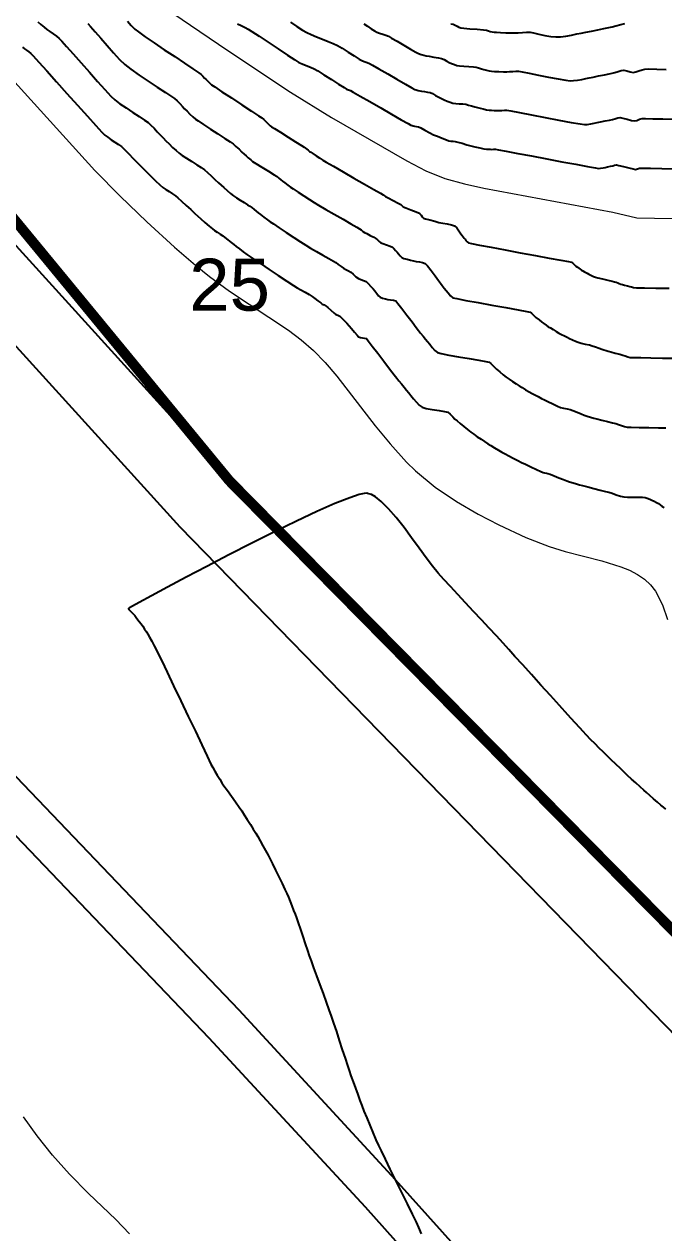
# Model space of a CAD drawing. Extents: x 27 to 849, y 0 to 853.
# Drawn here: x 128.7 to 191.3, y 308.7 to 426.9 of the extents above; entities that cross this region are included whole.
import ezdxf
from ezdxf.enums import TextEntityAlignment as Align

# ---------------------------------------------------------------- set-up
doc = ezdxf.new("R2010")
doc.units = 0
doc.header["$LTSCALE"] = 2
for name, color, linetype in [('ARQ - PORTAS E ESQUADRIAS 1-50', 2, 'Continuous'), ('Curva 1 m', 5, 'Continuous'), ('Curva Mestra', 1, 'Continuous'), ('TRA_Trecho_Rodoviario_L', 7, 'Continuous'), ('TXT - TEXTO 01', 142, 'Continuous')]:
    doc.layers.add(name, color=color, linetype=linetype)
doc.styles.add('ARIAL', font='arial.ttf')

msp = doc.modelspace()

# ---------------------------------------------------------------- linework, layer by layer
at = {"layer": 'ARQ - PORTAS E ESQUADRIAS 1-50', "const_width": 1}
msp.add_lwpolyline([(619.66, 64.96), (532.95, 53.73), (488.22, 57.38), (464.07, 66.69), (452.24, 74.7), (148.79, 382.23), (76.61, 469.9), (65.46, 493.56), (62.14, 582.82), (440.6, 808.53), (802.5, 491.86), (619.66, 64.96)], close=True, dxfattribs=at)
at = {"layer": 'Curva 1 m', "linetype": 'Continuous', "lineweight": -3}
for points, elevation in [([(130.04, 427.1), (130.35, 426.84), (130.66, 426.58), (130.94, 426.36), (131.22, 426.16), (131.55, 425.93), (131.88, 425.69), (132.15, 425.48), (132.39, 425.22), (132.87, 424.69), (133.52, 423.96), (134.28, 423.09), (135.1, 422.17), (135.9, 421.28), (136.62, 420.48), (137.2, 419.85), (137.59, 419.48), (138.07, 419.1), (138.68, 418.68), (139.34, 418.25), (139.98, 417.84), (140.5, 417.5), (140.83, 417.26), (141.11, 417), (141.42, 416.69), (141.74, 416.35), (142.04, 416.03), (142.31, 415.76), (142.58, 415.48), (142.9, 415.16), (143.24, 414.83), (143.57, 414.51), (143.87, 414.26), (144.18, 414.04), (144.61, 413.76), (145.1, 413.44), (145.59, 413.13), (146.02, 412.85), (146.34, 412.63), (146.65, 412.37), (147.02, 412.03), (147.38, 411.69), (147.72, 411.37), (147.97, 411.14), (148.25, 410.89), (148.57, 410.6), (148.91, 410.31), (149.2, 410.08), (149.48, 409.89), (149.85, 409.66), (150.23, 409.43), (150.57, 409.22), (150.79, 409.08), (150.98, 408.94), (151.2, 408.76), (151.42, 408.58), (151.6, 408.43), (151.84, 408.25), (152.16, 408.01), (152.5, 407.76), (152.79, 407.55), (153.11, 407.34), (153.66, 406.97), (154.35, 406.5), (155.08, 406.02), (155.74, 405.58), (156.25, 405.27), (156.72, 404.98), (157.31, 404.64), (157.93, 404.29), (158.51, 403.96), (158.96, 403.71), (159.2, 403.57), (159.44, 403.39), (159.71, 403.18), (159.94, 403.01), (160.17, 402.89), (160.45, 402.75), (160.68, 402.63), (160.91, 402.43), (161.17, 402.18), (161.4, 402), (161.64, 401.9), (161.92, 401.81), (162.15, 401.7), (162.37, 401.51), (162.63, 401.23), (162.85, 400.99), (163.01, 400.8), (163.2, 400.55), (163.38, 400.33), (163.54, 400.19), (163.76, 400.09), (164.05, 400.03), (164.3, 399.97), (164.55, 399.93), (164.83, 399.88), (165.06, 399.81), (165.26, 399.58), (165.66, 399.07), (166.15, 398.43), (166.65, 397.77), (167.06, 397.22), (167.29, 396.91), (167.49, 396.66), (167.73, 396.37), (167.96, 396.08), (168.17, 395.84), (168.38, 395.58), (168.62, 395.27), (168.89, 394.98), (169.14, 394.78), (169.51, 394.68), (170.25, 394.53), (171.21, 394.36), (172.23, 394.19), (173.17, 394.03), (173.87, 393.91), (174.19, 393.84), (174.37, 393.7), (174.55, 393.5), (174.72, 393.33), (174.91, 393.16), (175.23, 392.89), (175.57, 392.6), (175.87, 392.37), (176.15, 392.17), (176.49, 391.93), (176.83, 391.71), (177.12, 391.52), (177.41, 391.34), (177.75, 391.14), (178.1, 390.94), (178.39, 390.78), (178.66, 390.63), (178.99, 390.46), (179.32, 390.29), (179.6, 390.15), (179.95, 389.98), (180.42, 389.75), (180.88, 389.54), (181.18, 389.41), (181.47, 389.34), (181.82, 389.27), (182.11, 389.19), (182.39, 389.09), (182.8, 388.93), (183.2, 388.77), (183.49, 388.66), (183.79, 388.56), (184.12, 388.46), (184.42, 388.37), (184.72, 388.3), (185.21, 388.17), (185.76, 388.03), (186.27, 387.91), (186.58, 387.82), (186.83, 387.74), (187.13, 387.64), (187.43, 387.54), (187.69, 387.48), (188.09, 387.46), (188.86, 387.44), (189.81, 387.43), (190.75, 387.42), (191.48, 387.4)], 27), ([(134.94, 426.93), (135.22, 426.64), (135.66, 426.13), (136.21, 425.49), (136.82, 424.78), (137.45, 424.07), (138.05, 423.43), (138.56, 422.93), (139.16, 422.47), (139.95, 421.9), (140.84, 421.3), (141.73, 420.72), (142.53, 420.2), (143.13, 419.81), (143.43, 419.6), (143.67, 419.38), (143.93, 419.11), (144.19, 418.84), (144.41, 418.6), (144.65, 418.37), (144.92, 418.09), (145.2, 417.82), (145.46, 417.6), (145.74, 417.41), (146.27, 417.06), (146.94, 416.62), (147.66, 416.15), (148.34, 415.71), (148.87, 415.36), (149.15, 415.16), (149.42, 414.93), (149.73, 414.65), (150.02, 414.37), (150.24, 414.17), (150.43, 414), (150.64, 413.81), (150.87, 413.62), (151.06, 413.46), (151.38, 413.25), (151.96, 412.89), (152.61, 412.49), (153.16, 412.15), (153.45, 411.97), (153.62, 411.83), (153.82, 411.67), (153.99, 411.53), (154.21, 411.37), (154.51, 411.14), (154.78, 410.95), (155.04, 410.77), (155.5, 410.46), (156.06, 410.09), (156.62, 409.72), (157.08, 409.43), (157.52, 409.17), (158.21, 408.77), (159.04, 408.29), (159.91, 407.8), (160.68, 407.36), (161.25, 407.03), (161.51, 406.88), (161.67, 406.76), (161.84, 406.62), (162, 406.51), (162.22, 406.4), (162.56, 406.22), (162.9, 406.05), (163.12, 405.93), (163.27, 405.8), (163.44, 405.64), (163.6, 405.51), (163.81, 405.42), (164.16, 405.29), (164.51, 405.16), (164.73, 405.07), (164.88, 404.93), (165.05, 404.75), (165.19, 404.59), (165.33, 404.41), (165.49, 404.21), (165.65, 404.06), (165.85, 403.97), (166.16, 403.89), (166.5, 403.8), (166.79, 403.73), (167.06, 403.68), (167.38, 403.64), (167.69, 403.58), (167.93, 403.49), (168.16, 403.24), (168.52, 402.79), (168.9, 402.27), (169.23, 401.81), (169.42, 401.55), (169.6, 401.32), (169.81, 401.06), (170, 400.84), (170.19, 400.6), (170.42, 400.33), (170.65, 400.13), (171.03, 400.04), (171.91, 399.87), (173.11, 399.65), (174.47, 399.41), (175.83, 399.16), (177.02, 398.95), (177.88, 398.79), (178.22, 398.72), (178.34, 398.63), (178.47, 398.5), (178.58, 398.38), (178.77, 398.21), (179.07, 397.96), (179.34, 397.74), (179.53, 397.61), (179.76, 397.45), (179.98, 397.3), (180.18, 397.18), (180.45, 397.01), (180.76, 396.83), (181.02, 396.68), (181.28, 396.54), (181.57, 396.39), (181.83, 396.26), (182.05, 396.15), (182.33, 396.01), (182.63, 395.88), (182.89, 395.77), (183.19, 395.69), (183.6, 395.6), (184, 395.51), (184.28, 395.44), (184.6, 395.33), (184.95, 395.19), (185.2, 395.09), (185.4, 395.03), (185.63, 394.96), (185.82, 394.9), (186.09, 394.83), (186.53, 394.72), (186.98, 394.6), (187.26, 394.53), (187.5, 394.45), (187.76, 394.36), (188, 394.3), (188.32, 394.29), (189.04, 394.27), (190.02, 394.25), (191.14, 394.23), (192.25, 394.21)], 28), ([(138.82, 427.16), (139.19, 426.73), (139.54, 426.39), (139.9, 426.12), (140.56, 425.65), (141.43, 425.06), (142.42, 424.38), (143.44, 423.7), (144.4, 423.05), (145.21, 422.5), (145.79, 422.12), (146.03, 421.95), (146.19, 421.8), (146.36, 421.61), (146.52, 421.45), (146.68, 421.29), (146.87, 421.1), (147.04, 420.95), (147.35, 420.74), (148.06, 420.27), (148.99, 419.66), (150.01, 418.99), (150.95, 418.37), (151.65, 417.91), (151.97, 417.7), (152.15, 417.54), (152.36, 417.35), (152.51, 417.2), (152.64, 417.08), (152.79, 416.95), (152.92, 416.85), (153.19, 416.67), (153.78, 416.3), (154.53, 415.84), (155.27, 415.38), (155.85, 415.02), (156.1, 414.86), (156.24, 414.75), (156.37, 414.64), (156.49, 414.56), (156.64, 414.44), (156.77, 414.35), (156.95, 414.22), (157.27, 414.01), (157.62, 413.78), (157.92, 413.59), (158.26, 413.39), (158.97, 412.98), (159.91, 412.44), (160.97, 411.83), (162.01, 411.23), (162.92, 410.71), (163.56, 410.34), (163.82, 410.19), (163.95, 410.1), (164.07, 410.01), (164.32, 409.88), (164.81, 409.62), (165.3, 409.37), (165.55, 409.23), (165.67, 409.13), (165.79, 409.03), (166.05, 408.92), (166.54, 408.73), (167.04, 408.54), (167.3, 408.43), (167.42, 408.32), (167.53, 408.19), (167.64, 408.05), (167.76, 407.92), (167.97, 407.85), (168.4, 407.73), (168.88, 407.6), (169.28, 407.5), (169.65, 407.42), (170.09, 407.35), (170.51, 407.27), (170.8, 407.16), (171.02, 406.96), (171.24, 406.66), (171.43, 406.37), (171.55, 406.2), (171.64, 406.08), (171.74, 405.95), (171.84, 405.84), (171.93, 405.72), (172.05, 405.58), (172.16, 405.49), (172.47, 405.42), (173.25, 405.27), (174.38, 405.06), (175.75, 404.81), (177.24, 404.53), (178.72, 404.26), (180.08, 404.01), (181.2, 403.81), (181.97, 403.66), (182.26, 403.61), (182.35, 403.53), (182.44, 403.44), (182.53, 403.36), (182.68, 403.23), (182.82, 403.12), (182.95, 403.02), (183.1, 402.92), (183.24, 402.83), (183.37, 402.75), (183.53, 402.66), (183.66, 402.59), (183.79, 402.52), (183.94, 402.44), (184.06, 402.38), (184.22, 402.3), (184.41, 402.21), (184.59, 402.13), (184.83, 402.07), (185.27, 401.97), (185.79, 401.85), (186.23, 401.75), (186.45, 401.69), (186.61, 401.64), (186.79, 401.57), (186.91, 401.52), (187.07, 401.47), (187.23, 401.42), (187.43, 401.37), (187.73, 401.29), (187.94, 401.24), (188.13, 401.18), (188.31, 401.12), (188.62, 401.11), (189.39, 401.09), (190.49, 401.07), (191.79, 401.05)], 29), ([(149.58, 426.89), (149.93, 426.73), (150.32, 426.55), (150.64, 426.4), (150.99, 426.17), (151.69, 425.71), (152.59, 425.11), (153.57, 424.45), (154.48, 423.85), (155.19, 423.38), (155.57, 423.14), (155.91, 422.99), (156.31, 422.83), (156.72, 422.67), (157.07, 422.51), (157.43, 422.3), (158.04, 421.92), (158.76, 421.46), (159.46, 421.02), (160, 420.68), (160.25, 420.53), (160.43, 420.46), (160.62, 420.39), (160.9, 420.23), (161.58, 419.85), (162.52, 419.3), (163.59, 418.69), (164.66, 418.07), (165.59, 417.53), (166.26, 417.15), (166.52, 417), (166.65, 416.96), (166.77, 416.93), (166.9, 416.91), (167.1, 416.88), (167.27, 416.84), (167.5, 416.73), (167.91, 416.51), (168.38, 416.26), (168.76, 416.07), (169.13, 415.91), (169.59, 415.72), (170.01, 415.56), (170.26, 415.47), (170.46, 415.45), (170.69, 415.44), (170.88, 415.41), (171.13, 415.35), (171.56, 415.23), (172.02, 415.09), (172.4, 414.99), (172.79, 414.89), (173.27, 414.79), (173.69, 414.7), (173.93, 414.65), (174.09, 414.64), (174.28, 414.64), (174.43, 414.63), (174.61, 414.65), (174.8, 414.65), (175.1, 414.6), (175.87, 414.46), (177, 414.24), (178.35, 413.99), (179.83, 413.71), (181.3, 413.43), (182.67, 413.18), (183.8, 412.97), (184.58, 412.83), (184.9, 412.77), (185.1, 412.79), (185.33, 412.83), (185.53, 412.87), (185.77, 412.92), (186.07, 412.98), (186.28, 413.02), (186.46, 413.08), (186.65, 413.12), (186.87, 413.07), (187.32, 412.96), (187.84, 412.83), (188.29, 412.72), (188.51, 412.68), (188.7, 412.73), (188.89, 412.79), (189.2, 412.79), (189.97, 412.78), (191.07, 412.75), (192.36, 412.72)], 31), ([(154.77, 427.08), (155.39, 426.66), (155.94, 426.3), (156.35, 426.06), (156.79, 425.85), (157.32, 425.63), (157.88, 425.4), (158.44, 425.19), (158.95, 424.98), (159.35, 424.8), (159.83, 424.52), (160.42, 424.15), (161, 423.77), (161.48, 423.46), (161.73, 423.31), (161.97, 423.22), (162.25, 423.13), (162.48, 423.04), (162.78, 422.87), (163.42, 422.5), (164.27, 422.02), (165.17, 421.49), (166.01, 421.01), (166.63, 420.65), (166.91, 420.49), (167.06, 420.44), (167.25, 420.39), (167.41, 420.36), (167.59, 420.33), (167.86, 420.29), (168.16, 420.24), (168.41, 420.18), (168.65, 420.08), (168.95, 419.91), (169.26, 419.74), (169.52, 419.6), (169.78, 419.49), (170.08, 419.36), (170.38, 419.24), (170.65, 419.16), (170.93, 419.11), (171.27, 419.09), (171.62, 419.07), (171.9, 419.04), (172.17, 418.97), (172.47, 418.88), (172.78, 418.79), (173.04, 418.72), (173.31, 418.65), (173.62, 418.58), (173.93, 418.51), (174.18, 418.47), (174.42, 418.45), (174.7, 418.43), (174.98, 418.43), (175.18, 418.43), (175.42, 418.44), (175.69, 418.46), (175.93, 418.46), (176.3, 418.4), (177.15, 418.24), (178.33, 418.01), (179.67, 417.76), (181.02, 417.5), (182.21, 417.27), (183.09, 417.12), (183.51, 417.05), (183.79, 417.07), (184.13, 417.13), (184.47, 417.19), (184.76, 417.25), (185.1, 417.31), (185.55, 417.41), (185.98, 417.5), (186.26, 417.56), (186.49, 417.62), (186.77, 417.7), (187.01, 417.74), (187.28, 417.69), (187.7, 417.57), (188.13, 417.46), (188.4, 417.41), (188.64, 417.47), (188.91, 417.57), (189.15, 417.64), (189.47, 417.64), (190.19, 417.63), (191.17, 417.61), (192.28, 417.58)], 32), ([(161.94, 426.9), (162.3, 426.67), (162.66, 426.43), (162.99, 426.22), (163.22, 426.09), (163.48, 425.99), (163.78, 425.89), (164.09, 425.79), (164.34, 425.69), (164.65, 425.52), (165.2, 425.2), (165.86, 424.82), (166.51, 424.43), (167.03, 424.13), (167.3, 423.99), (167.53, 423.91), (167.8, 423.84), (168.05, 423.78), (168.34, 423.73), (168.79, 423.66), (169.25, 423.59), (169.55, 423.52), (169.79, 423.41), (170.05, 423.26), (170.29, 423.14), (170.52, 423.03), (170.8, 422.92), (171.04, 422.84), (171.29, 422.8), (171.73, 422.76), (172.22, 422.72), (172.66, 422.69), (172.91, 422.66), (173.16, 422.6), (173.43, 422.51), (173.67, 422.44), (173.92, 422.39), (174.19, 422.32), (174.43, 422.28), (174.71, 422.26), (175.15, 422.24), (175.6, 422.22), (175.93, 422.22), (176.2, 422.23), (176.5, 422.25), (176.8, 422.27), (177.06, 422.27), (177.41, 422.22), (178.1, 422.08), (179.02, 421.9), (180.01, 421.7), (180.94, 421.52), (181.69, 421.39), (182.11, 421.33), (182.45, 421.35), (182.84, 421.41), (183.25, 421.48), (183.65, 421.56), (183.98, 421.62), (184.38, 421.7), (184.9, 421.81), (185.46, 421.92), (185.93, 422.02), (186.23, 422.09), (186.5, 422.16), (186.82, 422.25), (187.12, 422.33), (187.36, 422.36), (187.66, 422.31), (188, 422.2), (188.29, 422.15), (188.53, 422.2), (188.83, 422.3), (189.15, 422.42), (189.42, 422.49), (189.81, 422.5), (190.58, 422.48), (191.52, 422.45)], 33), ([(170.46, 426.91), (170.68, 426.86), (170.87, 426.77), (171.05, 426.67), (171.24, 426.59), (171.43, 426.52), (171.72, 426.49), (172.32, 426.43), (173.03, 426.37), (173.64, 426.31), (173.93, 426.28), (174.12, 426.23), (174.31, 426.17), (174.5, 426.13), (174.69, 426.09), (174.9, 426.08), (175.32, 426.06), (175.84, 426.03), (176.34, 426.02), (176.69, 426.01), (177.04, 426.03), (177.44, 426.06), (177.84, 426.09), (178.19, 426.09), (178.54, 426.03), (179.06, 425.91), (179.65, 425.78), (180.23, 425.67), (180.71, 425.62), (181.17, 425.64), (181.69, 425.71), (182.24, 425.81), (182.76, 425.92), (183.21, 426), (183.64, 426.08), (184.2, 426.2), (184.81, 426.32), (185.4, 426.45), (185.9, 426.55), (186.21, 426.62), (186.6, 426.72), (187.07, 426.84), (187.48, 426.94)], 34), ([(128.57, 424.61), (128.76, 424.46), (128.95, 424.32), (129.18, 424.17), (129.37, 424.02), (129.59, 423.77), (130.14, 423.17), (130.92, 422.3), (131.87, 421.25), (132.9, 420.1), (133.94, 418.95), (134.9, 417.87), (135.72, 416.97), (136.32, 416.32), (136.61, 416.02), (136.89, 415.81), (137.24, 415.58), (137.6, 415.35), (137.95, 415.12), (138.24, 414.91), (138.54, 414.62), (138.95, 414.21), (139.39, 413.75), (139.83, 413.29), (140.2, 412.91), (140.59, 412.52), (141.08, 412.05), (141.57, 411.57), (142, 411.16), (142.29, 410.91), (142.57, 410.71), (142.9, 410.5), (143.24, 410.29), (143.52, 410.1), (143.76, 409.89), (144.12, 409.56), (144.56, 409.16), (145.01, 408.74), (145.4, 408.37), (145.69, 408.11), (146.01, 407.83), (146.4, 407.49), (146.8, 407.14), (147.13, 406.86), (147.34, 406.69), (147.59, 406.53), (147.88, 406.35), (148.14, 406.19), (148.35, 406.03), (148.64, 405.79), (148.95, 405.53), (149.22, 405.32), (149.46, 405.14), (149.78, 404.9), (150.14, 404.63), (150.5, 404.37), (150.8, 404.15), (151.17, 403.9), (151.84, 403.46), (152.67, 402.9), (153.57, 402.31), (154.4, 401.76), (155.05, 401.33), (155.41, 401.11), (155.76, 400.9), (156.19, 400.66), (156.59, 400.43), (156.88, 400.26), (157.14, 400.07), (157.45, 399.84), (157.72, 399.63), (157.87, 399.51), (158.06, 399.42), (158.24, 399.32), (158.42, 399.17), (158.72, 398.9), (159.03, 398.63), (159.2, 398.49), (159.39, 398.41), (159.58, 398.34), (159.73, 398.2), (159.99, 397.94), (160.27, 397.64), (160.51, 397.39), (160.74, 397.12), (161.02, 396.77), (161.28, 396.47), (161.42, 396.32), (161.61, 396.25), (161.8, 396.21), (162, 396.18), (162.19, 396.13), (162.36, 395.92), (162.76, 395.41), (163.3, 394.71), (163.89, 393.93), (164.46, 393.19), (164.91, 392.6), (165.17, 392.27), (165.37, 392.01), (165.62, 391.7), (165.87, 391.39), (166.12, 391.09), (166.33, 390.84), (166.55, 390.57), (166.8, 390.25), (167.08, 389.92), (167.36, 389.63), (167.63, 389.42), (168.03, 389.3), (168.63, 389.19), (169.29, 389.1), (169.84, 389.02), (170.15, 388.95), (170.39, 388.76), (170.64, 388.5), (170.85, 388.27), (171.05, 388.1), (171.36, 387.84), (171.72, 387.53), (172.09, 387.24), (172.39, 387), (172.68, 386.78), (173.03, 386.54), (173.4, 386.29), (173.75, 386.06), (174.05, 385.86), (174.36, 385.67), (174.72, 385.46), (175.1, 385.24), (175.45, 385.04), (175.75, 384.87), (176.12, 384.67), (176.55, 384.44), (176.99, 384.22), (177.37, 384.03), (177.74, 383.85), (178.26, 383.61), (178.81, 383.35), (179.25, 383.15), (179.47, 383.05), (179.62, 383.01), (179.79, 382.98), (179.94, 382.94), (180.15, 382.87), (180.54, 382.71), (181.02, 382.52), (181.47, 382.35), (181.78, 382.23), (182.06, 382.14), (182.4, 382.03), (182.73, 381.93), (183.02, 381.85), (183.32, 381.77), (183.83, 381.64), (184.44, 381.49), (185.05, 381.33), (185.57, 381.2), (185.9, 381.12), (186.24, 381.01), (186.63, 380.87), (187.03, 380.74), (187.37, 380.65), (187.72, 380.63), (188.22, 380.62), (188.74, 380.62), (189.19, 380.62), (189.44, 380.61), (189.66, 380.54), (189.91, 380.43), (190.12, 380.33), (190.33, 380.23), (190.56, 380.11), (190.75, 380), (190.93, 379.88), (191.12, 379.73), (191.3, 379.63)], 26), ([(191.48, 350.13), (191.24, 350.33), (191, 350.53), (190.66, 350.82), (190.27, 351.15), (189.9, 351.48), (189.59, 351.75), (189.32, 351.99), (188.96, 352.32), (188.55, 352.69), (188.13, 353.07), (187.74, 353.43), (187.41, 353.74), (187.03, 354.1), (186.59, 354.52), (186.13, 354.96), (185.7, 355.38), (185.33, 355.74), (184.97, 356.09), (184.55, 356.51), (184.12, 356.95), (183.71, 357.37), (183.36, 357.74), (183.08, 358.04), (182.58, 358.6), (181.9, 359.35), (181.09, 360.25), (180.19, 361.23), (179.26, 362.26), (178.34, 363.28), (177.48, 364.23), (176.72, 365.07), (176.12, 365.74), (175.55, 366.35), (174.9, 367.06), (174.19, 367.82), (173.43, 368.64), (172.65, 369.47), (171.88, 370.3), (171.12, 371.12), (170.41, 371.89), (169.76, 372.59), (169.2, 373.21), (168.64, 373.88), (168.02, 374.71), (167.34, 375.65), (166.61, 376.65), (165.87, 377.66), (165.11, 378.63), (164.36, 379.5), (163.63, 380.22), (163.08, 380.65), (162.68, 380.88), (162.43, 380.97), (162.31, 381), (162.22, 381.01), (161.97, 381), (161.47, 380.88), (160.57, 380.58), (159.1, 380), (157.34, 379.22), (155.35, 378.29), (153.21, 377.24), (150.99, 376.13), (148.75, 374.99), (146.58, 373.87), (144.55, 372.8), (142.72, 371.82), (141.17, 370.99), (139.97, 370.33), (139.32, 369.97), (139.03, 369.8), (138.94, 369.75), (138.92, 369.74), (138.92, 369.71), (138.95, 369.66), (139.04, 369.55), (139.21, 369.4), (139.38, 369.24), (139.53, 369.06), (139.75, 368.78), (139.98, 368.48), (140.17, 368.24), (140.33, 368.01), (140.5, 367.74), (140.67, 367.47), (140.82, 367.24), (140.98, 366.94), (141.21, 366.54), (141.44, 366.1), (141.63, 365.74), (141.8, 365.39), (142.17, 364.62), (142.69, 363.52), (143.33, 362.19), (144.03, 360.72), (144.75, 359.2), (145.46, 357.74), (146.09, 356.41), (146.62, 355.31), (146.99, 354.54), (147.17, 354.19), (147.36, 353.84), (147.6, 353.45), (147.84, 353.05), (148.06, 352.72), (148.26, 352.42), (148.59, 351.96), (148.98, 351.41), (149.38, 350.84), (149.74, 350.33), (149.99, 349.96), (150.25, 349.57), (150.54, 349.12), (150.84, 348.64), (151.13, 348.19), (151.37, 347.79), (151.57, 347.45), (151.81, 347.02), (152.07, 346.55), (152.33, 346.08), (152.58, 345.63), (152.78, 345.24), (153.01, 344.79), (153.31, 344.18), (153.64, 343.51), (153.96, 342.85), (154.22, 342.29), (154.4, 341.9), (154.56, 341.54), (154.73, 341.11), (154.91, 340.67), (155.07, 340.24), (155.21, 339.86), (155.34, 339.52), (155.51, 339.01), (155.73, 338.37), (155.96, 337.68), (156.2, 336.98), (156.42, 336.33), (156.6, 335.79), (156.78, 335.29), (157.03, 334.61), (157.32, 333.83), (157.63, 332.97), (157.95, 332.1), (158.25, 331.27), (158.52, 330.52), (158.74, 329.9), (158.98, 329.21), (159.25, 328.39), (159.54, 327.5), (159.83, 326.61), (160.1, 325.78), (160.33, 325.08), (160.5, 324.57), (160.68, 324.06), (160.89, 323.48), (161.11, 322.86), (161.34, 322.24), (161.55, 321.66), (161.74, 321.15), (161.95, 320.62), (162.22, 319.97), (162.52, 319.24), (162.83, 318.51), (163.12, 317.82), (163.38, 317.24), (163.62, 316.73), (164.01, 315.93), (164.49, 314.93), (165.04, 313.82), (165.61, 312.66), (166.16, 311.54), (166.65, 310.54), (167.04, 309.75), (167.28, 309.24), (167.56, 308.62)], 24)]:
    msp.add_lwpolyline(points, dxfattribs=dict(at, elevation=elevation))
at = {"layer": 'Curva Mestra', "lineweight": 0}
for points, elevation in [([(140.51, 429.85), (148.63, 424.3), (154.78, 420.23), (158.76, 417.75), (166.14, 413.5), (167.99, 412.54), (169.87, 411.79), (171.77, 411.26), (173.67, 410.84), (186.3, 408.49), (188.63, 407.95), (198.96, 407.73)], 30), ([(126.58, 422.56), (135.64, 412.56), (138.1, 410.06), (140.7, 407.56), (143.42, 405.08), (145.48, 403.31), (146.83, 402.22), (148.81, 400.76), (154.57, 396.95), (155.81, 396.02), (157.01, 394.97), (158.17, 393.79), (159.31, 392.45), (163.04, 387.62), (164.5, 385.83), (166.11, 384.07), (166.99, 383.22), (168.91, 381.62), (170.99, 380.2), (173.11, 378.97), (175.14, 377.92), (177.77, 376.69), (180.06, 375.81), (181.62, 375.33), (185.21, 374.41), (187.06, 373.83), (187.91, 373.48), (188.7, 373.07), (189.39, 372.6), (189.97, 372.06), (190.45, 371.45), (191.16, 370.1), (191.65, 368.66)], 25), ([(139.01, 308.61), (137.68, 310.02), (135.01, 312.56), (133.16, 314.44), (131.48, 316.31), (129.98, 318.19), (128.66, 320.06)], 25)]:
    msp.add_lwpolyline(points, dxfattribs=dict(at, elevation=elevation)).dxf.unprotected_set("ltscale", 0)
at = {"layer": 'TRA_Trecho_Rodoviario_L', "color": 1}
for points in [[(213.31, 306.52), (143.97, 377.7), (102.34, 423.52), (86.24, 444.05), (79.04, 454.15), (70.86, 466.61), (64.82, 478.81), (61.65, 486.31), (60.03, 491.39), (57.51, 501.43), (56.79, 507.35), (56.22, 515.01), (56.11, 536.27)], [(301.6, 225.26), (218.05, 311.13), (148.79, 382.23), (107.39, 427.79), (92.35, 446.97), (84.5, 457.89), (76.61, 469.9), (70.78, 481.67), (67.96, 487.45), (65.46, 493.56), (63.7, 502.18), (63.04, 507.54), (62.5, 514.81), (62.39, 536.25)], [(178.81, 298.54), (165.05, 313.91), (149.73, 330.49), (125.14, 356.19), (90.88, 390.81), (75.55, 407.76), (58.1, 425.82), (46.78, 436.47), (40.85, 445.07), (36.85, 456.62), (33.23, 472.89), (29.78, 491.48), (26.51, 516.12)], [(175.87, 295.82), (162.09, 311.22), (146.82, 327.75), (122.27, 353.4), (87.97, 388.06), (72.63, 405.03), (55.29, 422.97), (43.73, 433.85), (37.25, 443.25), (32.99, 455.53), (29.31, 472.09), (26.51, 487.21)]]:
    msp.add_lwpolyline(points, dxfattribs=at)

# ---------------------------------------------------------------- texts
at = {"layer": 'TXT - TEXTO 01', "style": 'ARIAL'}
msp.add_text('25', height=5.08, dxfattribs=at).set_placement((148.81, 397.34, 25), align=Align.BOTTOM_CENTER)

doc.saveas('drawing.dxf')
